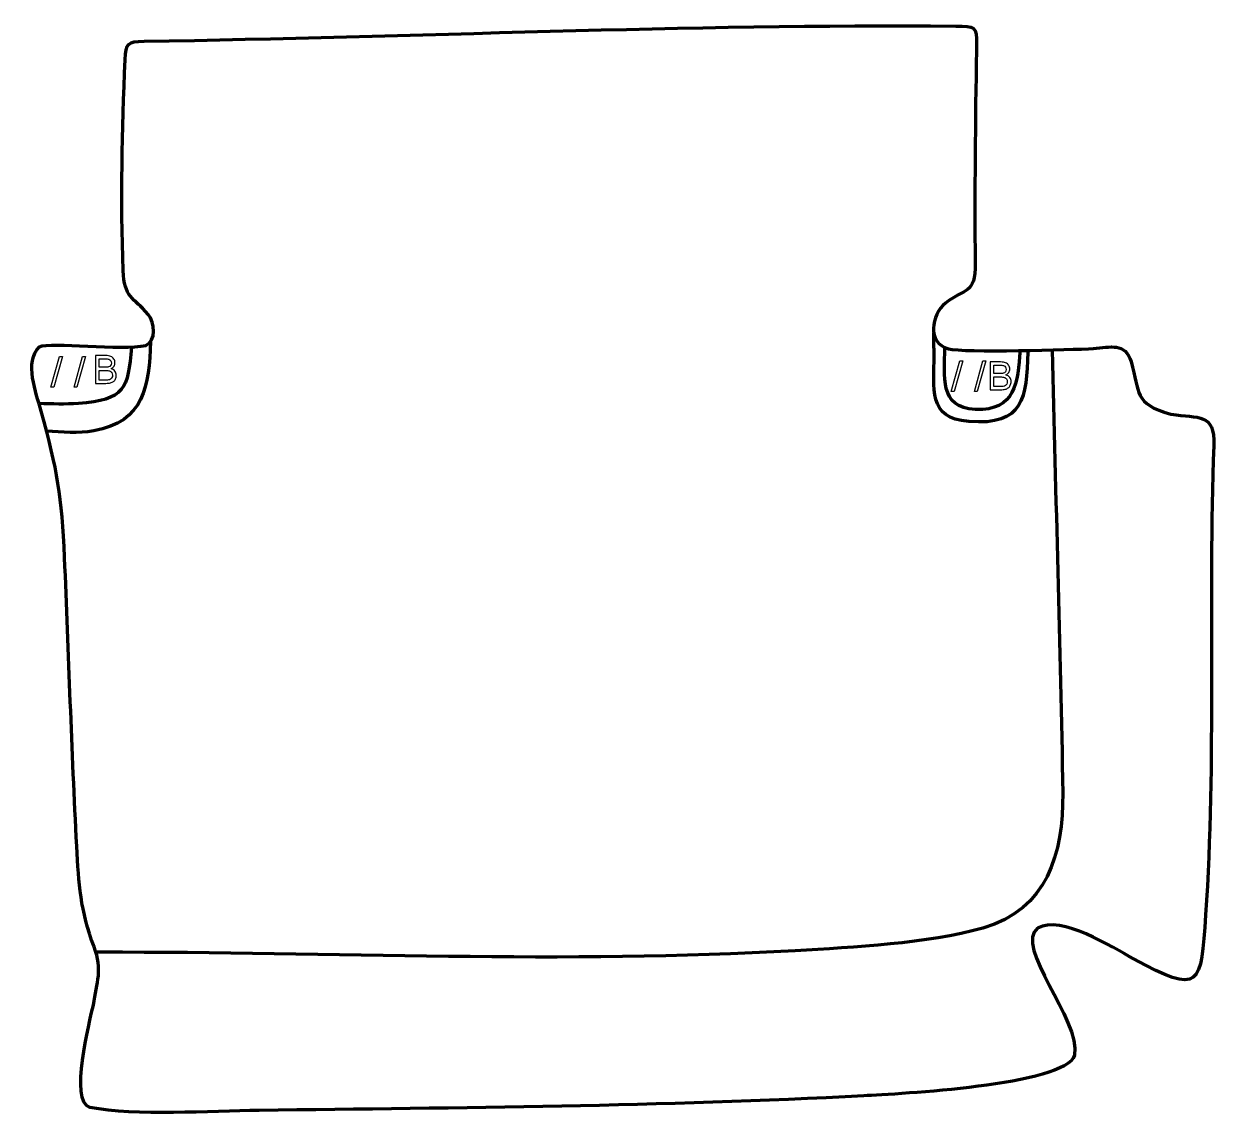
# Model space of a CAD drawing. Header units: millimetres. Extents: x -558 to 36, y 185 to 728.
import ezdxf

# ---------------------------------------------------------------- set-up
doc = ezdxf.new("R2010")
doc.units = ezdxf.units.MM
doc.header["$MEASUREMENT"] = 0
doc.layers.add('layer 2', color=7, linetype='Continuous')
doc.layers.add('layer 3', color=7, linetype='Continuous')

msp = doc.modelspace()

# ---------------------------------------------------------------- linework, layer by layer
at = {"layer": 'layer 2', "color": 142, "lineweight": 158}
for points, knots in [([(-494.6929, 570.2228), (-495.3558, 548.655), (-497.8199, 530.2731), (-522.9641, 525.936), (-522.9641, 525.936), (-530.5818, 524.622), (-538.7166, 525.2875), (-546.3979, 525.7746)], [0, 0, 0, 0, 0.33333333, 0.33333333, 0.33333333, 0.33333333, 1, 1, 1, 1]), ([(-58.0582, 565.1416), (-58.917, 542.3574), (-59.9084, 528.4276), (-87.4705, 530.5575), (-87.4705, 530.5575), (-108.2563, 532.1638), (-104.4943, 547.1489), (-104.7236, 563.5309), (-104.7236, 563.5309), (-104.7752, 567.2147), (-104.8273, 570.8985), (-104.8773, 574.5824)], [0, 0, 0, 0, 0.25, 0.25, 0.25, 0.25, 0.5, 0.5, 0.5, 0.5, 1, 1, 1, 1]), ([(-504.1688, 567.6512), (-505.8281, 546.845), (-507.4377, 541.271), (-530.5887, 539.5588), (-530.5887, 539.5588), (-537.0585, 539.0803), (-543.6795, 539.3512), (-550.167, 539.4685)], [0, 0, 0, 0, 0.33333333, 0.33333333, 0.33333333, 0.33333333, 1, 1, 1, 1]), ([(-46.0416, 566.1806), (-44.2507, 492.758), (-41.8734, 419.1332), (-40.6742, 345.7241), (-40.6742, 345.7241), (-40.5609, 315.3464), (-48.2525, 287.936), (-80.4109, 278.5257), (-80.4109, 278.5257), (-108.1218, 270.7827), (-144.773, 268.9572), (-173.8044, 267.2576), (-173.8044, 267.2576), (-287.9094, 260.5773), (-404.8105, 266.7161), (-519.4299, 266.4986), (-519.4299, 266.4986), (-519.4299, 266.4986), (-522.4338, 266.4929), (-522.4338, 266.4929)], [0, 0, 0, 0, 0.16666667, 0.16666667, 0.16666667, 0.16666667, 0.33333333, 0.33333333, 0.33333333, 0.33333333, 0.5, 0.5, 0.5, 0.5, 0.66666667, 0.66666667, 0.66666667, 0.66666667, 1, 1, 1, 1]), ([(-61.894, 565.8637), (-63.2333, 550.1341), (-64.1222, 535.751), (-84.1703, 536.6051), (-84.1703, 536.6051), (-102.544, 537.3879), (-99.2816, 553.3157), (-99.4468, 567.0829), (-99.4468, 567.0829), (-99.4468, 567.0829), (-99.4651, 567.8537), (-99.4651, 567.8537)], [0, 0, 0, 0, 0.25, 0.25, 0.25, 0.25, 0.5, 0.5, 0.5, 0.5, 1, 1, 1, 1])]:
    msp.add_open_spline(points, degree=3, knots=knots, dxfattribs=at)
at = {"layer": 'layer 2', "color": 142}
for points, knots in [([(-542.7892, 547.6347), (-542.7892, 547.6347), (-538.5089, 562.9364), (-538.5089, 562.9364), (-538.5089, 562.9364), (-538.5089, 562.9364), (-539.9632, 562.9364), (-539.9632, 562.9364), (-539.9632, 562.9364), (-539.9632, 562.9364), (-544.2436, 547.6347), (-544.2436, 547.6347), (-544.2436, 547.6347), (-544.2436, 547.6347), (-542.7892, 547.6347), (-542.7892, 547.6347)], [0, 0, 0, 0, 0.2, 0.2, 0.2, 0.2, 0.4, 0.4, 0.4, 0.4, 0.6, 0.6, 0.6, 0.6, 1, 1, 1, 1]), ([(-531.2992, 547.6347), (-531.2992, 547.6347), (-527.0189, 562.9364), (-527.0189, 562.9364), (-527.0189, 562.9364), (-527.0189, 562.9364), (-528.4732, 562.9364), (-528.4732, 562.9364), (-528.4732, 562.9364), (-528.4732, 562.9364), (-532.7536, 547.6347), (-532.7536, 547.6347), (-532.7536, 547.6347), (-532.7536, 547.6347), (-531.2992, 547.6347), (-531.2992, 547.6347)], [0, 0, 0, 0, 0.2, 0.2, 0.2, 0.2, 0.4, 0.4, 0.4, 0.4, 0.6, 0.6, 0.6, 0.6, 1, 1, 1, 1]), ([(-522.1326, 549.5664), (-522.1326, 549.5664), (-522.1326, 563.3869), (-522.1326, 563.3869), (-522.1326, 563.3869), (-522.1326, 563.3869), (-516.9467, 563.3869), (-516.9467, 563.3869), (-516.9467, 563.3869), (-515.8915, 563.3869), (-515.0454, 563.2486), (-514.4052, 562.9687), (-514.4052, 562.9687), (-513.7683, 562.6888), (-513.2696, 562.2577), (-512.9093, 561.6754), (-512.9093, 561.6754), (-512.5458, 561.0964), (-512.3656, 560.4883), (-512.3656, 559.8514), (-512.3656, 559.8514), (-512.3656, 559.2626), (-512.5265, 558.7061), (-512.845, 558.1849), (-512.845, 558.1849), (-513.1634, 557.6638), (-513.646, 557.2423), (-514.2926, 556.9206), (-514.2926, 556.9206), (-513.4562, 556.6761), (-512.8128, 556.2579), (-512.3656, 555.666), (-512.3656, 555.666), (-511.9151, 555.0772), (-511.6899, 554.3791), (-511.6899, 553.5749), (-511.6899, 553.5749), (-511.6899, 552.925), (-511.8283, 552.3234), (-512.1018, 551.7669), (-512.1018, 551.7669), (-512.3753, 551.2103), (-512.7131, 550.7825), (-513.1152, 550.48), (-513.1152, 550.48), (-513.5173, 550.1809), (-514.0224, 549.9524), (-514.6272, 549.798), (-514.6272, 549.798), (-515.2352, 549.6436), (-515.9784, 549.5664), (-516.8599, 549.5664), (-516.8599, 549.5664), (-516.8599, 549.5664), (-522.1326, 549.5664), (-522.1326, 549.5664)], [0, 0, 0, 0, 0.06666667, 0.06666667, 0.06666667, 0.06666667, 0.13333333, 0.13333333, 0.13333333, 0.13333333, 0.2, 0.2, 0.2, 0.2, 0.26666667, 0.26666667, 0.26666667, 0.26666667, 0.33333333, 0.33333333, 0.33333333, 0.33333333, 0.4, 0.4, 0.4, 0.4, 0.46666667, 0.46666667, 0.46666667, 0.46666667, 0.53333333, 0.53333333, 0.53333333, 0.53333333, 0.6, 0.6, 0.6, 0.6, 0.66666667, 0.66666667, 0.66666667, 0.66666667, 0.73333333, 0.73333333, 0.73333333, 0.73333333, 0.8, 0.8, 0.8, 0.8, 0.86666667, 0.86666667, 0.86666667, 0.86666667, 1, 1, 1, 1]), ([(-520.2989, 557.5769), (-520.2989, 557.5769), (-517.3102, 557.5769), (-517.3102, 557.5769), (-517.3102, 557.5769), (-516.4995, 557.5769), (-515.9173, 557.6316), (-515.5666, 557.7377), (-515.5666, 557.7377), (-515.1001, 557.8761), (-514.7495, 558.1077), (-514.5146, 558.4294), (-514.5146, 558.4294), (-514.2798, 558.7511), (-514.1607, 559.1533), (-514.1607, 559.639), (-514.1607, 559.639), (-514.1607, 560.0991), (-514.2701, 560.5044), (-514.4921, 560.8519), (-514.4921, 560.8519), (-514.7109, 561.2025), (-515.0261, 561.4438), (-515.4347, 561.5725), (-515.4347, 561.5725), (-515.8433, 561.7012), (-516.5446, 561.7655), (-517.5354, 561.7655), (-517.5354, 561.7655), (-517.5354, 561.7655), (-520.2989, 561.7655), (-520.2989, 561.7655), (-520.2989, 561.7655), (-520.2989, 561.7655), (-520.2989, 557.5769), (-520.2989, 557.5769)], [0, 0, 0, 0, 0.1, 0.1, 0.1, 0.1, 0.2, 0.2, 0.2, 0.2, 0.3, 0.3, 0.3, 0.3, 0.4, 0.4, 0.4, 0.4, 0.5, 0.5, 0.5, 0.5, 0.6, 0.6, 0.6, 0.6, 0.7, 0.7, 0.7, 0.7, 0.8, 0.8, 0.8, 0.8, 1, 1, 1, 1]), ([(-94.7167, 545.4519), (-94.7167, 545.4519), (-90.4364, 560.7536), (-90.4364, 560.7536), (-90.4364, 560.7536), (-90.4364, 560.7536), (-91.8907, 560.7536), (-91.8907, 560.7536), (-91.8907, 560.7536), (-91.8907, 560.7536), (-96.1711, 545.4519), (-96.1711, 545.4519), (-96.1711, 545.4519), (-96.1711, 545.4519), (-94.7167, 545.4519), (-94.7167, 545.4519)], [0, 0, 0, 0, 0.2, 0.2, 0.2, 0.2, 0.4, 0.4, 0.4, 0.4, 0.6, 0.6, 0.6, 0.6, 1, 1, 1, 1]), ([(-83.2267, 545.4519), (-83.2267, 545.4519), (-78.9464, 560.7536), (-78.9464, 560.7536), (-78.9464, 560.7536), (-78.9464, 560.7536), (-80.4007, 560.7536), (-80.4007, 560.7536), (-80.4007, 560.7536), (-80.4007, 560.7536), (-84.6811, 545.4519), (-84.6811, 545.4519), (-84.6811, 545.4519), (-84.6811, 545.4519), (-83.2267, 545.4519), (-83.2267, 545.4519)], [0, 0, 0, 0, 0.2, 0.2, 0.2, 0.2, 0.4, 0.4, 0.4, 0.4, 0.6, 0.6, 0.6, 0.6, 1, 1, 1, 1]), ([(-76.8383, 546.3914), (-76.8383, 546.3914), (-76.8383, 560.2119), (-76.8383, 560.2119), (-76.8383, 560.2119), (-76.8383, 560.2119), (-71.6524, 560.2119), (-71.6524, 560.2119), (-71.6524, 560.2119), (-70.5972, 560.2119), (-69.7511, 560.0736), (-69.1109, 559.7937), (-69.1109, 559.7937), (-68.474, 559.5138), (-67.9753, 559.0827), (-67.615, 558.5004), (-67.615, 558.5004), (-67.2515, 557.9214), (-67.0713, 557.3133), (-67.0713, 556.6764), (-67.0713, 556.6764), (-67.0713, 556.0876), (-67.2322, 555.5311), (-67.5507, 555.0099), (-67.5507, 555.0099), (-67.8691, 554.4888), (-68.3517, 554.0673), (-68.9983, 553.7456), (-68.9983, 553.7456), (-68.1619, 553.5011), (-67.5185, 553.0829), (-67.0713, 552.491), (-67.0713, 552.491), (-66.6208, 551.9022), (-66.3956, 551.2041), (-66.3956, 550.3999), (-66.3956, 550.3999), (-66.3956, 549.75), (-66.534, 549.1484), (-66.8075, 548.5919), (-66.8075, 548.5919), (-67.081, 548.0353), (-67.4188, 547.6075), (-67.8209, 547.305), (-67.8209, 547.305), (-68.223, 547.0059), (-68.7281, 546.7774), (-69.3329, 546.623), (-69.3329, 546.623), (-69.9409, 546.4686), (-70.6841, 546.3914), (-71.5656, 546.3914), (-71.5656, 546.3914), (-71.5656, 546.3914), (-76.8383, 546.3914), (-76.8383, 546.3914)], [0, 0, 0, 0, 0.06666667, 0.06666667, 0.06666667, 0.06666667, 0.13333333, 0.13333333, 0.13333333, 0.13333333, 0.2, 0.2, 0.2, 0.2, 0.26666667, 0.26666667, 0.26666667, 0.26666667, 0.33333333, 0.33333333, 0.33333333, 0.33333333, 0.4, 0.4, 0.4, 0.4, 0.46666667, 0.46666667, 0.46666667, 0.46666667, 0.53333333, 0.53333333, 0.53333333, 0.53333333, 0.6, 0.6, 0.6, 0.6, 0.66666667, 0.66666667, 0.66666667, 0.66666667, 0.73333333, 0.73333333, 0.73333333, 0.73333333, 0.8, 0.8, 0.8, 0.8, 0.86666667, 0.86666667, 0.86666667, 0.86666667, 1, 1, 1, 1]), ([(-75.0046, 554.4019), (-75.0046, 554.4019), (-72.0159, 554.4019), (-72.0159, 554.4019), (-72.0159, 554.4019), (-71.2052, 554.4019), (-70.623, 554.4566), (-70.2723, 554.5627), (-70.2723, 554.5627), (-69.8058, 554.7011), (-69.4552, 554.9327), (-69.2203, 555.2544), (-69.2203, 555.2544), (-68.9855, 555.5761), (-68.8664, 555.9783), (-68.8664, 556.464), (-68.8664, 556.464), (-68.8664, 556.9241), (-68.9758, 557.3294), (-69.1978, 557.6769), (-69.1978, 557.6769), (-69.4166, 558.0275), (-69.7318, 558.2688), (-70.1404, 558.3975), (-70.1404, 558.3975), (-70.549, 558.5262), (-71.2503, 558.5905), (-72.2411, 558.5905), (-72.2411, 558.5905), (-72.2411, 558.5905), (-75.0046, 558.5905), (-75.0046, 558.5905), (-75.0046, 558.5905), (-75.0046, 558.5905), (-75.0046, 554.4019), (-75.0046, 554.4019)], [0, 0, 0, 0, 0.1, 0.1, 0.1, 0.1, 0.2, 0.2, 0.2, 0.2, 0.3, 0.3, 0.3, 0.3, 0.4, 0.4, 0.4, 0.4, 0.5, 0.5, 0.5, 0.5, 0.6, 0.6, 0.6, 0.6, 0.7, 0.7, 0.7, 0.7, 0.8, 0.8, 0.8, 0.8, 1, 1, 1, 1]), ([(-520.2989, 551.1878), (-520.2989, 551.1878), (-516.8566, 551.1878), (-516.8566, 551.1878), (-516.8566, 551.1878), (-516.2647, 551.1878), (-515.8497, 551.2103), (-515.6084, 551.2554), (-515.6084, 551.2554), (-515.1902, 551.3294), (-514.8363, 551.4548), (-514.5532, 551.6318), (-514.5532, 551.6318), (-514.2701, 551.8087), (-514.0385, 552.0661), (-513.8551, 552.4039), (-513.8551, 552.4039), (-513.6717, 552.7416), (-513.5817, 553.1309), (-513.5817, 553.5716), (-513.5817, 553.5716), (-513.5817, 554.0896), (-513.7136, 554.5368), (-513.9806, 554.9196), (-513.9806, 554.9196), (-514.2444, 555.3024), (-514.6111, 555.5694), (-515.0808, 555.7239), (-515.0808, 555.7239), (-515.5473, 555.8783), (-516.2229, 555.9555), (-517.1011, 555.9555), (-517.1011, 555.9555), (-517.1011, 555.9555), (-520.2989, 555.9555), (-520.2989, 555.9555), (-520.2989, 555.9555), (-520.2989, 555.9555), (-520.2989, 551.1878), (-520.2989, 551.1878)], [0, 0, 0, 0, 0.09090909, 0.09090909, 0.09090909, 0.09090909, 0.18181818, 0.18181818, 0.18181818, 0.18181818, 0.27272727, 0.27272727, 0.27272727, 0.27272727, 0.36363636, 0.36363636, 0.36363636, 0.36363636, 0.45454545, 0.45454545, 0.45454545, 0.45454545, 0.54545455, 0.54545455, 0.54545455, 0.54545455, 0.63636364, 0.63636364, 0.63636364, 0.63636364, 0.72727273, 0.72727273, 0.72727273, 0.72727273, 0.81818182, 0.81818182, 0.81818182, 0.81818182, 1, 1, 1, 1]), ([(-75.0046, 548.0128), (-75.0046, 548.0128), (-71.5623, 548.0128), (-71.5623, 548.0128), (-71.5623, 548.0128), (-70.9704, 548.0128), (-70.5554, 548.0353), (-70.3141, 548.0804), (-70.3141, 548.0804), (-69.8959, 548.1544), (-69.542, 548.2798), (-69.2589, 548.4568), (-69.2589, 548.4568), (-68.9758, 548.6337), (-68.7442, 548.8911), (-68.5608, 549.2289), (-68.5608, 549.2289), (-68.3774, 549.5666), (-68.2874, 549.9559), (-68.2874, 550.3966), (-68.2874, 550.3966), (-68.2874, 550.9146), (-68.4193, 551.3618), (-68.6863, 551.7446), (-68.6863, 551.7446), (-68.9501, 552.1274), (-69.3168, 552.3944), (-69.7865, 552.5489), (-69.7865, 552.5489), (-70.253, 552.7033), (-70.9286, 552.7805), (-71.8068, 552.7805), (-71.8068, 552.7805), (-71.8068, 552.7805), (-75.0046, 552.7805), (-75.0046, 552.7805), (-75.0046, 552.7805), (-75.0046, 552.7805), (-75.0046, 548.0128), (-75.0046, 548.0128)], [0, 0, 0, 0, 0.09090909, 0.09090909, 0.09090909, 0.09090909, 0.18181818, 0.18181818, 0.18181818, 0.18181818, 0.27272727, 0.27272727, 0.27272727, 0.27272727, 0.36363636, 0.36363636, 0.36363636, 0.36363636, 0.45454545, 0.45454545, 0.45454545, 0.45454545, 0.54545455, 0.54545455, 0.54545455, 0.54545455, 0.63636364, 0.63636364, 0.63636364, 0.63636364, 0.72727273, 0.72727273, 0.72727273, 0.72727273, 0.81818182, 0.81818182, 0.81818182, 0.81818182, 1, 1, 1, 1])]:
    msp.add_open_spline(points, degree=3, knots=knots, dxfattribs=at)
at = {"layer": 'layer 3', "color": 242, "lineweight": 158}
msp.add_open_spline([(-508.2862, 605.6907), (-507.8139, 592.1534), (-503.3507, 592.6022), (-495.7825, 583.8451), (-495.7825, 583.8451), (-492.4573, 579.9976), (-491.657, 570.4311), (-497.0775, 568.4314), (-497.0775, 568.4314), (-508.8838, 565.771), (-544.4598, 570.226), (-549.8946, 567.822), (-549.8946, 567.822), (-557.7171, 560.2672), (-551.5374, 544.7273), (-549.0835, 535.7427), (-549.0835, 535.7427), (-541.0629, 506.7181), (-538.7015, 493.1943), (-537.4268, 462.9538), (-537.4268, 462.9538), (-535.4152, 415.1557), (-533.8906, 367.0634), (-531.4048, 319.3218), (-531.4048, 319.3218), (-530.3864, 300.0427), (-529.6206, 287.5763), (-522.7575, 269.1631), (-522.7575, 269.1631), (-518.4389, 257.5764), (-521.2982, 251.8715), (-523.1263, 240.2121), (-523.1263, 240.2121), (-524.8756, 231.9927), (-535.308, 192.4003), (-524.8533, 189.2886), (-524.8533, 189.2886), (-502.0138, 184.9672), (-464.9135, 187.4795), (-440.5541, 187.801), (-440.5541, 187.801), (-340.546, 189.1064), (-239.5321, 189.7877), (-139.6863, 195.0961), (-139.6863, 195.0961), (-123.2534, 195.9898), (-39.4843, 200.0601), (-34.7713, 215.2823), (-34.7713, 215.2823), (-31.772, 232.8625), (-65.4249, 269.7616), (-53.1812, 278.4742), (-53.1812, 278.4742), (-41.5811, 285.3462), (-16.2127, 269.0325), (-5.43, 263.21), (-5.43, 263.21), (28.1743, 245.0644), (27.9761, 249.7094), (30.4108, 285.1854), (30.4108, 285.1854), (35.6511, 361.5396), (31.5555, 441.0889), (34.439, 518.5577), (34.439, 518.5577), (35.0643, 535.3544), (27.0972, 531.8897), (13.1307, 534.2738), (13.1307, 534.2738), (-5.6818, 539.4607), (-2.0533, 544.9915), (-6.6849, 560.3617), (-6.6849, 560.3617), (-9.5733, 569.947), (-16.8239, 567.6085), (-25.4062, 566.9367), (-25.4062, 566.9367), (-36.1983, 566.2602), (-90.1642, 564.7737), (-97.5963, 566.778), (-97.5963, 566.778), (-108.3899, 569.6889), (-106.2108, 583.6498), (-99.0554, 589.4372), (-99.0554, 589.4372), (-89.4751, 597.186), (-84.1265, 593.4456), (-84.2776, 609.4403), (-84.2776, 609.4403), (-84.6076, 644.3828), (-84.2254, 680.2015), (-83.6632, 715.1666), (-83.6632, 715.1666), (-83.6632, 715.1666), (-83.6147, 718.1857), (-83.6147, 718.1857), (-83.6147, 718.1857), (-83.4626, 727.0971), (-84.4083, 727.2705), (-93.9444, 727.3486), (-93.9444, 727.3486), (-227.2855, 728.4416), (-364.0542, 721.8297), (-497.9171, 719.7966), (-497.9171, 719.7966), (-506.0394, 719.6732), (-506.96, 718.791), (-507.3009, 710.6642), (-507.3009, 710.6642), (-508.8064, 674.781), (-509.5392, 641.6037), (-508.2862, 605.6907)], degree=3, knots=[0, 0, 0, 0, 0.03448276, 0.03448276, 0.03448276, 0.03448276, 0.06896552, 0.06896552, 0.06896552, 0.06896552, 0.10344828, 0.10344828, 0.10344828, 0.10344828, 0.13793103, 0.13793103, 0.13793103, 0.13793103, 0.17241379, 0.17241379, 0.17241379, 0.17241379, 0.20689655, 0.20689655, 0.20689655, 0.20689655, 0.24137931, 0.24137931, 0.24137931, 0.24137931, 0.27586207, 0.27586207, 0.27586207, 0.27586207, 0.31034483, 0.31034483, 0.31034483, 0.31034483, 0.34482759, 0.34482759, 0.34482759, 0.34482759, 0.37931034, 0.37931034, 0.37931034, 0.37931034, 0.4137931, 0.4137931, 0.4137931, 0.4137931, 0.44827586, 0.44827586, 0.44827586, 0.44827586, 0.48275862, 0.48275862, 0.48275862, 0.48275862, 0.51724138, 0.51724138, 0.51724138, 0.51724138, 0.55172414, 0.55172414, 0.55172414, 0.55172414, 0.5862069, 0.5862069, 0.5862069, 0.5862069, 0.62068966, 0.62068966, 0.62068966, 0.62068966, 0.65517241, 0.65517241, 0.65517241, 0.65517241, 0.68965517, 0.68965517, 0.68965517, 0.68965517, 0.72413793, 0.72413793, 0.72413793, 0.72413793, 0.75862069, 0.75862069, 0.75862069, 0.75862069, 0.79310345, 0.79310345, 0.79310345, 0.79310345, 0.82758621, 0.82758621, 0.82758621, 0.82758621, 0.86206897, 0.86206897, 0.86206897, 0.86206897, 0.89655172, 0.89655172, 0.89655172, 0.89655172, 0.93103448, 0.93103448, 0.93103448, 0.93103448, 1, 1, 1, 1], dxfattribs=at)

doc.saveas('drawing.dxf')
